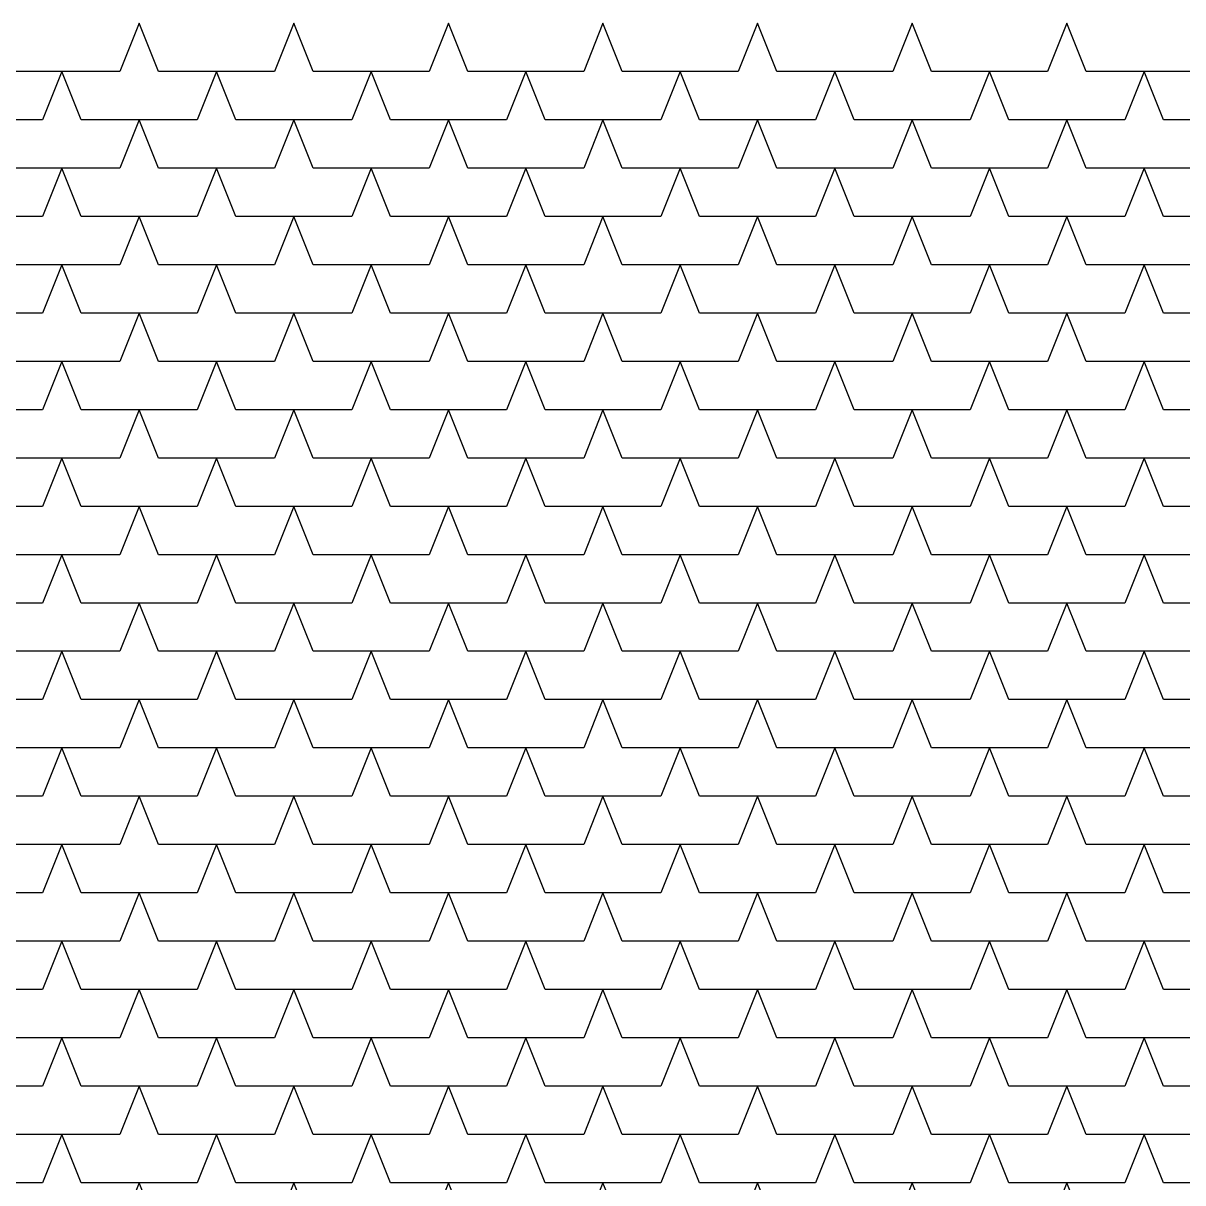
# Model space of a CAD drawing. Header units: inches. Extents: x 86794 to 87086, y 41803 to 41823.
# Drawn here: x 87067.394 to 87068.594, y 41819.53 to 41820.73 of the extents above; entities that cross this region are included whole.
import ezdxf

# ---------------------------------------------------------------- set-up
doc = ezdxf.new("R2010")
doc.units = ezdxf.units.IN
doc.header["$MEASUREMENT"] = 0

msp = doc.modelspace()

# ---------------------------------------------------------------- linework, layer by layer
at = {"color": 250}
for p, q in [((87067.5137, 41820.7295), (87067.4937, 41820.6795)), ((87067.5337, 41820.6795), (87067.5137, 41820.7295)), ((87067.6737, 41820.7295), (87067.6537, 41820.6795)), ((87067.6937, 41820.6795), (87067.6737, 41820.7295)), ((87067.8337, 41820.7295), (87067.8137, 41820.6795)), ((87067.8537, 41820.6795), (87067.8337, 41820.7295)), ((87067.9937, 41820.7295), (87067.9737, 41820.6795)), ((87068.0137, 41820.6795), (87067.9937, 41820.7295)), ((87068.1537, 41820.7295), (87068.1337, 41820.6795)), ((87068.1737, 41820.6795), (87068.1537, 41820.7295)), ((87068.3137, 41820.7295), (87068.2937, 41820.6795)), ((87068.3337, 41820.6795), (87068.3137, 41820.7295)), ((87068.4737, 41820.7295), (87068.4537, 41820.6795)), ((87068.4937, 41820.6795), (87068.4737, 41820.7295)), ((87067.4937, 41820.6795), (87067.3737, 41820.6795)), ((87067.4337, 41820.6795), (87067.4137, 41820.6295)), ((87067.4537, 41820.6295), (87067.4337, 41820.6795)), ((87067.6537, 41820.6795), (87067.5337, 41820.6795)), ((87067.5937, 41820.6795), (87067.5737, 41820.6295)), ((87067.6137, 41820.6295), (87067.5937, 41820.6795)), ((87067.8137, 41820.6795), (87067.6937, 41820.6795)), ((87067.7537, 41820.6795), (87067.7337, 41820.6295)), ((87067.7737, 41820.6295), (87067.7537, 41820.6795)), ((87067.9737, 41820.6795), (87067.8537, 41820.6795)), ((87067.9137, 41820.6795), (87067.8937, 41820.6295)), ((87067.9337, 41820.6295), (87067.9137, 41820.6795)), ((87068.1337, 41820.6795), (87068.0137, 41820.6795)), ((87068.0737, 41820.6795), (87068.0537, 41820.6295)), ((87068.0937, 41820.6295), (87068.0737, 41820.6795)), ((87068.2937, 41820.6795), (87068.1737, 41820.6795)), ((87068.2337, 41820.6795), (87068.2137, 41820.6295)), ((87068.2537, 41820.6295), (87068.2337, 41820.6795)), ((87068.4537, 41820.6795), (87068.3337, 41820.6795)), ((87068.3937, 41820.6795), (87068.3737, 41820.6295)), ((87068.4137, 41820.6295), (87068.3937, 41820.6795)), ((87068.6137, 41820.6795), (87068.4937, 41820.6795)), ((87068.5537, 41820.6795), (87068.5337, 41820.6295)), ((87068.5737, 41820.6295), (87068.5537, 41820.6795)), ((87067.4137, 41820.6295), (87067.2937, 41820.6295)), ((87067.5737, 41820.6295), (87067.4537, 41820.6295)), ((87067.5137, 41820.6295), (87067.4937, 41820.5795)), ((87067.5337, 41820.5795), (87067.5137, 41820.6295)), ((87067.7337, 41820.6295), (87067.6137, 41820.6295)), ((87067.6737, 41820.6295), (87067.6537, 41820.5795)), ((87067.6937, 41820.5795), (87067.6737, 41820.6295)), ((87067.8937, 41820.6295), (87067.7737, 41820.6295)), ((87067.8337, 41820.6295), (87067.8137, 41820.5795)), ((87067.8537, 41820.5795), (87067.8337, 41820.6295)), ((87068.0537, 41820.6295), (87067.9337, 41820.6295)), ((87067.9937, 41820.6295), (87067.9737, 41820.5795)), ((87068.0137, 41820.5795), (87067.9937, 41820.6295)), ((87068.2137, 41820.6295), (87068.0937, 41820.6295)), ((87068.1537, 41820.6295), (87068.1337, 41820.5795)), ((87068.1737, 41820.5795), (87068.1537, 41820.6295)), ((87068.3737, 41820.6295), (87068.2537, 41820.6295)), ((87068.3137, 41820.6295), (87068.2937, 41820.5795)), ((87068.3337, 41820.5795), (87068.3137, 41820.6295)), ((87068.5337, 41820.6295), (87068.4137, 41820.6295)), ((87068.4737, 41820.6295), (87068.4537, 41820.5795)), ((87068.4937, 41820.5795), (87068.4737, 41820.6295)), ((87068.6937, 41820.6295), (87068.5737, 41820.6295)), ((87067.4937, 41820.5795), (87067.3737, 41820.5795)), ((87067.4337, 41820.5795), (87067.4137, 41820.5295)), ((87067.4537, 41820.5295), (87067.4337, 41820.5795)), ((87067.6537, 41820.5795), (87067.5337, 41820.5795)), ((87067.5937, 41820.5795), (87067.5737, 41820.5295)), ((87067.6137, 41820.5295), (87067.5937, 41820.5795)), ((87067.8137, 41820.5795), (87067.6937, 41820.5795)), ((87067.7537, 41820.5795), (87067.7337, 41820.5295)), ((87067.7737, 41820.5295), (87067.7537, 41820.5795)), ((87067.9737, 41820.5795), (87067.8537, 41820.5795)), ((87067.9137, 41820.5795), (87067.8937, 41820.5295)), ((87067.9337, 41820.5295), (87067.9137, 41820.5795)), ((87068.1337, 41820.5795), (87068.0137, 41820.5795)), ((87068.0737, 41820.5795), (87068.0537, 41820.5295)), ((87068.0937, 41820.5295), (87068.0737, 41820.5795)), ((87068.2937, 41820.5795), (87068.1737, 41820.5795)), ((87068.2337, 41820.5795), (87068.2137, 41820.5295)), ((87068.2537, 41820.5295), (87068.2337, 41820.5795)), ((87068.4537, 41820.5795), (87068.3337, 41820.5795)), ((87068.3937, 41820.5795), (87068.3737, 41820.5295)), ((87068.4137, 41820.5295), (87068.3937, 41820.5795)), ((87068.6137, 41820.5795), (87068.4937, 41820.5795)), ((87068.5537, 41820.5795), (87068.5337, 41820.5295)), ((87068.5737, 41820.5295), (87068.5537, 41820.5795)), ((87067.4137, 41820.5295), (87067.2937, 41820.5295)), ((87067.5737, 41820.5295), (87067.4537, 41820.5295)), ((87067.5137, 41820.5295), (87067.4937, 41820.4795)), ((87067.5337, 41820.4795), (87067.5137, 41820.5295)), ((87067.7337, 41820.5295), (87067.6137, 41820.5295)), ((87067.6737, 41820.5295), (87067.6537, 41820.4795)), ((87067.6937, 41820.4795), (87067.6737, 41820.5295)), ((87067.8937, 41820.5295), (87067.7737, 41820.5295)), ((87067.8337, 41820.5295), (87067.8137, 41820.4795)), ((87067.8537, 41820.4795), (87067.8337, 41820.5295)), ((87068.0537, 41820.5295), (87067.9337, 41820.5295)), ((87067.9937, 41820.5295), (87067.9737, 41820.4795)), ((87068.0137, 41820.4795), (87067.9937, 41820.5295)), ((87068.2137, 41820.5295), (87068.0937, 41820.5295)), ((87068.1537, 41820.5295), (87068.1337, 41820.4795)), ((87068.1737, 41820.4795), (87068.1537, 41820.5295)), ((87068.3737, 41820.5295), (87068.2537, 41820.5295)), ((87068.3137, 41820.5295), (87068.2937, 41820.4795)), ((87068.3337, 41820.4795), (87068.3137, 41820.5295)), ((87068.5337, 41820.5295), (87068.4137, 41820.5295)), ((87068.4737, 41820.5295), (87068.4537, 41820.4795)), ((87068.4937, 41820.4795), (87068.4737, 41820.5295)), ((87068.6937, 41820.5295), (87068.5737, 41820.5295)), ((87067.4937, 41820.4795), (87067.3737, 41820.4795)), ((87067.4337, 41820.4795), (87067.4137, 41820.4295)), ((87067.4537, 41820.4295), (87067.4337, 41820.4795)), ((87067.6537, 41820.4795), (87067.5337, 41820.4795)), ((87067.5937, 41820.4795), (87067.5737, 41820.4295)), ((87067.6137, 41820.4295), (87067.5937, 41820.4795)), ((87067.8137, 41820.4795), (87067.6937, 41820.4795)), ((87067.7537, 41820.4795), (87067.7337, 41820.4295)), ((87067.7737, 41820.4295), (87067.7537, 41820.4795)), ((87067.9737, 41820.4795), (87067.8537, 41820.4795)), ((87067.9137, 41820.4795), (87067.8937, 41820.4295)), ((87067.9337, 41820.4295), (87067.9137, 41820.4795)), ((87068.1337, 41820.4795), (87068.0137, 41820.4795)), ((87068.0737, 41820.4795), (87068.0537, 41820.4295)), ((87068.0937, 41820.4295), (87068.0737, 41820.4795)), ((87068.2937, 41820.4795), (87068.1737, 41820.4795)), ((87068.2337, 41820.4795), (87068.2137, 41820.4295)), ((87068.2537, 41820.4295), (87068.2337, 41820.4795)), ((87068.4537, 41820.4795), (87068.3337, 41820.4795)), ((87068.3937, 41820.4795), (87068.3737, 41820.4295)), ((87068.4137, 41820.4295), (87068.3937, 41820.4795)), ((87068.6137, 41820.4795), (87068.4937, 41820.4795)), ((87068.5537, 41820.4795), (87068.5337, 41820.4295)), ((87068.5737, 41820.4295), (87068.5537, 41820.4795)), ((87067.4137, 41820.4295), (87067.2937, 41820.4295)), ((87067.5737, 41820.4295), (87067.4537, 41820.4295)), ((87067.5137, 41820.4295), (87067.4937, 41820.3795)), ((87067.5337, 41820.3795), (87067.5137, 41820.4295)), ((87067.7337, 41820.4295), (87067.6137, 41820.4295)), ((87067.6737, 41820.4295), (87067.6537, 41820.3795)), ((87067.6937, 41820.3795), (87067.6737, 41820.4295)), ((87067.8937, 41820.4295), (87067.7737, 41820.4295)), ((87067.8337, 41820.4295), (87067.8137, 41820.3795)), ((87067.8537, 41820.3795), (87067.8337, 41820.4295)), ((87068.0537, 41820.4295), (87067.9337, 41820.4295)), ((87067.9937, 41820.4295), (87067.9737, 41820.3795)), ((87068.0137, 41820.3795), (87067.9937, 41820.4295)), ((87068.2137, 41820.4295), (87068.0937, 41820.4295)), ((87068.1537, 41820.4295), (87068.1337, 41820.3795)), ((87068.1737, 41820.3795), (87068.1537, 41820.4295)), ((87068.3737, 41820.4295), (87068.2537, 41820.4295)), ((87068.3137, 41820.4295), (87068.2937, 41820.3795)), ((87068.3337, 41820.3795), (87068.3137, 41820.4295)), ((87068.5337, 41820.4295), (87068.4137, 41820.4295)), ((87068.4737, 41820.4295), (87068.4537, 41820.3795)), ((87068.4937, 41820.3795), (87068.4737, 41820.4295)), ((87068.6937, 41820.4295), (87068.5737, 41820.4295)), ((87067.4937, 41820.3795), (87067.3737, 41820.3795)), ((87067.4337, 41820.3795), (87067.4137, 41820.3295)), ((87067.4537, 41820.3295), (87067.4337, 41820.3795)), ((87067.6537, 41820.3795), (87067.5337, 41820.3795)), ((87067.5937, 41820.3795), (87067.5737, 41820.3295)), ((87067.6137, 41820.3295), (87067.5937, 41820.3795)), ((87067.8137, 41820.3795), (87067.6937, 41820.3795)), ((87067.7537, 41820.3795), (87067.7337, 41820.3295)), ((87067.7737, 41820.3295), (87067.7537, 41820.3795)), ((87067.9737, 41820.3795), (87067.8537, 41820.3795)), ((87067.9137, 41820.3795), (87067.8937, 41820.3295)), ((87067.9337, 41820.3295), (87067.9137, 41820.3795)), ((87068.1337, 41820.3795), (87068.0137, 41820.3795)), ((87068.0737, 41820.3795), (87068.0537, 41820.3295)), ((87068.0937, 41820.3295), (87068.0737, 41820.3795)), ((87068.2937, 41820.3795), (87068.1737, 41820.3795)), ((87068.2337, 41820.3795), (87068.2137, 41820.3295)), ((87068.2537, 41820.3295), (87068.2337, 41820.3795)), ((87068.4537, 41820.3795), (87068.3337, 41820.3795)), ((87068.3937, 41820.3795), (87068.3737, 41820.3295)), ((87068.4137, 41820.3295), (87068.3937, 41820.3795)), ((87068.6137, 41820.3795), (87068.4937, 41820.3795)), ((87068.5537, 41820.3795), (87068.5337, 41820.3295)), ((87068.5737, 41820.3295), (87068.5537, 41820.3795)), ((87067.4137, 41820.3295), (87067.2937, 41820.3295)), ((87067.5737, 41820.3295), (87067.4537, 41820.3295)), ((87067.5137, 41820.3295), (87067.4937, 41820.2795)), ((87067.5337, 41820.2795), (87067.5137, 41820.3295)), ((87067.7337, 41820.3295), (87067.6137, 41820.3295)), ((87067.6737, 41820.3295), (87067.6537, 41820.2795)), ((87067.6937, 41820.2795), (87067.6737, 41820.3295)), ((87067.8937, 41820.3295), (87067.7737, 41820.3295)), ((87067.8337, 41820.3295), (87067.8137, 41820.2795)), ((87067.8537, 41820.2795), (87067.8337, 41820.3295)), ((87068.0537, 41820.3295), (87067.9337, 41820.3295)), ((87067.9937, 41820.3295), (87067.9737, 41820.2795)), ((87068.0137, 41820.2795), (87067.9937, 41820.3295)), ((87068.2137, 41820.3295), (87068.0937, 41820.3295)), ((87068.1537, 41820.3295), (87068.1337, 41820.2795)), ((87068.1737, 41820.2795), (87068.1537, 41820.3295)), ((87068.3737, 41820.3295), (87068.2537, 41820.3295)), ((87068.3137, 41820.3295), (87068.2937, 41820.2795)), ((87068.3337, 41820.2795), (87068.3137, 41820.3295)), ((87068.5337, 41820.3295), (87068.4137, 41820.3295)), ((87068.4737, 41820.3295), (87068.4537, 41820.2795)), ((87068.4937, 41820.2795), (87068.4737, 41820.3295)), ((87068.6937, 41820.3295), (87068.5737, 41820.3295)), ((87067.4937, 41820.2795), (87067.3737, 41820.2795)), ((87067.4337, 41820.2795), (87067.4137, 41820.2295)), ((87067.4537, 41820.2295), (87067.4337, 41820.2795)), ((87067.6537, 41820.2795), (87067.5337, 41820.2795)), ((87067.5937, 41820.2795), (87067.5737, 41820.2295)), ((87067.6137, 41820.2295), (87067.5937, 41820.2795)), ((87067.8137, 41820.2795), (87067.6937, 41820.2795)), ((87067.7537, 41820.2795), (87067.7337, 41820.2295)), ((87067.7737, 41820.2295), (87067.7537, 41820.2795)), ((87067.9737, 41820.2795), (87067.8537, 41820.2795)), ((87067.9137, 41820.2795), (87067.8937, 41820.2295)), ((87067.9337, 41820.2295), (87067.9137, 41820.2795)), ((87068.1337, 41820.2795), (87068.0137, 41820.2795)), ((87068.0737, 41820.2795), (87068.0537, 41820.2295)), ((87068.0937, 41820.2295), (87068.0737, 41820.2795)), ((87068.2937, 41820.2795), (87068.1737, 41820.2795)), ((87068.2337, 41820.2795), (87068.2137, 41820.2295)), ((87068.2537, 41820.2295), (87068.2337, 41820.2795)), ((87068.4537, 41820.2795), (87068.3337, 41820.2795)), ((87068.3937, 41820.2795), (87068.3737, 41820.2295)), ((87068.4137, 41820.2295), (87068.3937, 41820.2795)), ((87068.6137, 41820.2795), (87068.4937, 41820.2795)), ((87068.5537, 41820.2795), (87068.5337, 41820.2295)), ((87068.5737, 41820.2295), (87068.5537, 41820.2795)), ((87067.4137, 41820.2295), (87067.2937, 41820.2295)), ((87067.5737, 41820.2295), (87067.4537, 41820.2295)), ((87067.5137, 41820.2295), (87067.4937, 41820.1795)), ((87067.5337, 41820.1795), (87067.5137, 41820.2295)), ((87067.7337, 41820.2295), (87067.6137, 41820.2295)), ((87067.6737, 41820.2295), (87067.6537, 41820.1795)), ((87067.6937, 41820.1795), (87067.6737, 41820.2295)), ((87067.8937, 41820.2295), (87067.7737, 41820.2295)), ((87067.8337, 41820.2295), (87067.8137, 41820.1795)), ((87067.8537, 41820.1795), (87067.8337, 41820.2295)), ((87068.0537, 41820.2295), (87067.9337, 41820.2295)), ((87067.9937, 41820.2295), (87067.9737, 41820.1795)), ((87068.0137, 41820.1795), (87067.9937, 41820.2295)), ((87068.2137, 41820.2295), (87068.0937, 41820.2295)), ((87068.1537, 41820.2295), (87068.1337, 41820.1795)), ((87068.1737, 41820.1795), (87068.1537, 41820.2295)), ((87068.3737, 41820.2295), (87068.2537, 41820.2295)), ((87068.3137, 41820.2295), (87068.2937, 41820.1795)), ((87068.3337, 41820.1795), (87068.3137, 41820.2295)), ((87068.5337, 41820.2295), (87068.4137, 41820.2295)), ((87068.4737, 41820.2295), (87068.4537, 41820.1795)), ((87068.4937, 41820.1795), (87068.4737, 41820.2295)), ((87068.6937, 41820.2295), (87068.5737, 41820.2295)), ((87067.4937, 41820.1795), (87067.3737, 41820.1795)), ((87067.4337, 41820.1795), (87067.4137, 41820.1295)), ((87067.4537, 41820.1295), (87067.4337, 41820.1795)), ((87067.6537, 41820.1795), (87067.5337, 41820.1795)), ((87067.5937, 41820.1795), (87067.5737, 41820.1295)), ((87067.6137, 41820.1295), (87067.5937, 41820.1795)), ((87067.8137, 41820.1795), (87067.6937, 41820.1795)), ((87067.7537, 41820.1795), (87067.7337, 41820.1295)), ((87067.7737, 41820.1295), (87067.7537, 41820.1795)), ((87067.9737, 41820.1795), (87067.8537, 41820.1795)), ((87067.9137, 41820.1795), (87067.8937, 41820.1295)), ((87067.9337, 41820.1295), (87067.9137, 41820.1795)), ((87068.1337, 41820.1795), (87068.0137, 41820.1795)), ((87068.0737, 41820.1795), (87068.0537, 41820.1295)), ((87068.0937, 41820.1295), (87068.0737, 41820.1795)), ((87068.2937, 41820.1795), (87068.1737, 41820.1795)), ((87068.2337, 41820.1795), (87068.2137, 41820.1295)), ((87068.2537, 41820.1295), (87068.2337, 41820.1795)), ((87068.4537, 41820.1795), (87068.3337, 41820.1795)), ((87068.3937, 41820.1795), (87068.3737, 41820.1295)), ((87068.4137, 41820.1295), (87068.3937, 41820.1795)), ((87068.6137, 41820.1795), (87068.4937, 41820.1795)), ((87068.5537, 41820.1795), (87068.5337, 41820.1295)), ((87068.5737, 41820.1295), (87068.5537, 41820.1795)), ((87067.4137, 41820.1295), (87067.2937, 41820.1295)), ((87067.5737, 41820.1295), (87067.4537, 41820.1295)), ((87067.5137, 41820.1295), (87067.4937, 41820.0795)), ((87067.5337, 41820.0795), (87067.5137, 41820.1295)), ((87067.7337, 41820.1295), (87067.6137, 41820.1295)), ((87067.6737, 41820.1295), (87067.6537, 41820.0795)), ((87067.6937, 41820.0795), (87067.6737, 41820.1295)), ((87067.8937, 41820.1295), (87067.7737, 41820.1295)), ((87067.8337, 41820.1295), (87067.8137, 41820.0795)), ((87067.8537, 41820.0795), (87067.8337, 41820.1295)), ((87068.0537, 41820.1295), (87067.9337, 41820.1295)), ((87067.9937, 41820.1295), (87067.9737, 41820.0795)), ((87068.0137, 41820.0795), (87067.9937, 41820.1295)), ((87068.2137, 41820.1295), (87068.0937, 41820.1295)), ((87068.1537, 41820.1295), (87068.1337, 41820.0795)), ((87068.1737, 41820.0795), (87068.1537, 41820.1295)), ((87068.3737, 41820.1295), (87068.2537, 41820.1295)), ((87068.3137, 41820.1295), (87068.2937, 41820.0795)), ((87068.3337, 41820.0795), (87068.3137, 41820.1295)), ((87068.5337, 41820.1295), (87068.4137, 41820.1295)), ((87068.4737, 41820.1295), (87068.4537, 41820.0795)), ((87068.4937, 41820.0795), (87068.4737, 41820.1295)), ((87068.6937, 41820.1295), (87068.5737, 41820.1295)), ((87067.4937, 41820.0795), (87067.3737, 41820.0795)), ((87067.4337, 41820.0795), (87067.4137, 41820.0295)), ((87067.4537, 41820.0295), (87067.4337, 41820.0795)), ((87067.6537, 41820.0795), (87067.5337, 41820.0795)), ((87067.5937, 41820.0795), (87067.5737, 41820.0295)), ((87067.6137, 41820.0295), (87067.5937, 41820.0795)), ((87067.8137, 41820.0795), (87067.6937, 41820.0795)), ((87067.7537, 41820.0795), (87067.7337, 41820.0295)), ((87067.7737, 41820.0295), (87067.7537, 41820.0795)), ((87067.9737, 41820.0795), (87067.8537, 41820.0795)), ((87067.9137, 41820.0795), (87067.8937, 41820.0295)), ((87067.9337, 41820.0295), (87067.9137, 41820.0795)), ((87068.1337, 41820.0795), (87068.0137, 41820.0795)), ((87068.0737, 41820.0795), (87068.0537, 41820.0295)), ((87068.0937, 41820.0295), (87068.0737, 41820.0795)), ((87068.2937, 41820.0795), (87068.1737, 41820.0795)), ((87068.2337, 41820.0795), (87068.2137, 41820.0295)), ((87068.2537, 41820.0295), (87068.2337, 41820.0795)), ((87068.4537, 41820.0795), (87068.3337, 41820.0795)), ((87068.3937, 41820.0795), (87068.3737, 41820.0295)), ((87068.4137, 41820.0295), (87068.3937, 41820.0795)), ((87068.6137, 41820.0795), (87068.4937, 41820.0795)), ((87068.5537, 41820.0795), (87068.5337, 41820.0295)), ((87068.5737, 41820.0295), (87068.5537, 41820.0795)), ((87067.4137, 41820.0295), (87067.2937, 41820.0295)), ((87067.5737, 41820.0295), (87067.4537, 41820.0295)), ((87067.5137, 41820.0295), (87067.4937, 41819.9795)), ((87067.5337, 41819.9795), (87067.5137, 41820.0295)), ((87067.7337, 41820.0295), (87067.6137, 41820.0295)), ((87067.6737, 41820.0295), (87067.6537, 41819.9795)), ((87067.6937, 41819.9795), (87067.6737, 41820.0295)), ((87067.8937, 41820.0295), (87067.7737, 41820.0295)), ((87067.8337, 41820.0295), (87067.8137, 41819.9795)), ((87067.8537, 41819.9795), (87067.8337, 41820.0295)), ((87068.0537, 41820.0295), (87067.9337, 41820.0295)), ((87067.9937, 41820.0295), (87067.9737, 41819.9795)), ((87068.0137, 41819.9795), (87067.9937, 41820.0295)), ((87068.2137, 41820.0295), (87068.0937, 41820.0295)), ((87068.1537, 41820.0295), (87068.1337, 41819.9795)), ((87068.1737, 41819.9795), (87068.1537, 41820.0295)), ((87068.3737, 41820.0295), (87068.2537, 41820.0295)), ((87068.3137, 41820.0295), (87068.2937, 41819.9795)), ((87068.3337, 41819.9795), (87068.3137, 41820.0295)), ((87068.5337, 41820.0295), (87068.4137, 41820.0295)), ((87068.4737, 41820.0295), (87068.4537, 41819.9795)), ((87068.4937, 41819.9795), (87068.4737, 41820.0295)), ((87068.6937, 41820.0295), (87068.5737, 41820.0295)), ((87067.4937, 41819.9795), (87067.3737, 41819.9795)), ((87067.4337, 41819.9795), (87067.4137, 41819.9295)), ((87067.4537, 41819.9295), (87067.4337, 41819.9795)), ((87067.6537, 41819.9795), (87067.5337, 41819.9795)), ((87067.5937, 41819.9795), (87067.5737, 41819.9295)), ((87067.6137, 41819.9295), (87067.5937, 41819.9795)), ((87067.8137, 41819.9795), (87067.6937, 41819.9795)), ((87067.7537, 41819.9795), (87067.7337, 41819.9295)), ((87067.7737, 41819.9295), (87067.7537, 41819.9795)), ((87067.9737, 41819.9795), (87067.8537, 41819.9795)), ((87067.9137, 41819.9795), (87067.8937, 41819.9295)), ((87067.9337, 41819.9295), (87067.9137, 41819.9795)), ((87068.1337, 41819.9795), (87068.0137, 41819.9795)), ((87068.0737, 41819.9795), (87068.0537, 41819.9295)), ((87068.0937, 41819.9295), (87068.0737, 41819.9795)), ((87068.2937, 41819.9795), (87068.1737, 41819.9795)), ((87068.2337, 41819.9795), (87068.2137, 41819.9295)), ((87068.2537, 41819.9295), (87068.2337, 41819.9795)), ((87068.4537, 41819.9795), (87068.3337, 41819.9795)), ((87068.3937, 41819.9795), (87068.3737, 41819.9295)), ((87068.4137, 41819.9295), (87068.3937, 41819.9795)), ((87068.6137, 41819.9795), (87068.4937, 41819.9795)), ((87068.5537, 41819.9795), (87068.5337, 41819.9295)), ((87068.5737, 41819.9295), (87068.5537, 41819.9795)), ((87067.4137, 41819.9295), (87067.2937, 41819.9295)), ((87067.5737, 41819.9295), (87067.4537, 41819.9295)), ((87067.5137, 41819.9295), (87067.4937, 41819.8795)), ((87067.5337, 41819.8795), (87067.5137, 41819.9295)), ((87067.7337, 41819.9295), (87067.6137, 41819.9295)), ((87067.6737, 41819.9295), (87067.6537, 41819.8795)), ((87067.6937, 41819.8795), (87067.6737, 41819.9295)), ((87067.8937, 41819.9295), (87067.7737, 41819.9295)), ((87067.8337, 41819.9295), (87067.8137, 41819.8795)), ((87067.8537, 41819.8795), (87067.8337, 41819.9295)), ((87068.0537, 41819.9295), (87067.9337, 41819.9295)), ((87067.9937, 41819.9295), (87067.9737, 41819.8795)), ((87068.0137, 41819.8795), (87067.9937, 41819.9295)), ((87068.2137, 41819.9295), (87068.0937, 41819.9295)), ((87068.1537, 41819.9295), (87068.1337, 41819.8795)), ((87068.1737, 41819.8795), (87068.1537, 41819.9295)), ((87068.3737, 41819.9295), (87068.2537, 41819.9295)), ((87068.3137, 41819.9295), (87068.2937, 41819.8795)), ((87068.3337, 41819.8795), (87068.3137, 41819.9295)), ((87068.5337, 41819.9295), (87068.4137, 41819.9295)), ((87068.4737, 41819.9295), (87068.4537, 41819.8795)), ((87068.4937, 41819.8795), (87068.4737, 41819.9295)), ((87068.6937, 41819.9295), (87068.5737, 41819.9295)), ((87067.4937, 41819.8795), (87067.3737, 41819.8795)), ((87067.4337, 41819.8795), (87067.4137, 41819.8295)), ((87067.4537, 41819.8295), (87067.4337, 41819.8795)), ((87067.6537, 41819.8795), (87067.5337, 41819.8795)), ((87067.5937, 41819.8795), (87067.5737, 41819.8295)), ((87067.6137, 41819.8295), (87067.5937, 41819.8795)), ((87067.8137, 41819.8795), (87067.6937, 41819.8795)), ((87067.7537, 41819.8795), (87067.7337, 41819.8295)), ((87067.7737, 41819.8295), (87067.7537, 41819.8795)), ((87067.9737, 41819.8795), (87067.8537, 41819.8795)), ((87067.9137, 41819.8795), (87067.8937, 41819.8295)), ((87067.9337, 41819.8295), (87067.9137, 41819.8795)), ((87068.1337, 41819.8795), (87068.0137, 41819.8795)), ((87068.0737, 41819.8795), (87068.0537, 41819.8295)), ((87068.0937, 41819.8295), (87068.0737, 41819.8795)), ((87068.2937, 41819.8795), (87068.1737, 41819.8795)), ((87068.2337, 41819.8795), (87068.2137, 41819.8295)), ((87068.2537, 41819.8295), (87068.2337, 41819.8795)), ((87068.4537, 41819.8795), (87068.3337, 41819.8795)), ((87068.3937, 41819.8795), (87068.3737, 41819.8295)), ((87068.4137, 41819.8295), (87068.3937, 41819.8795)), ((87068.6137, 41819.8795), (87068.4937, 41819.8795)), ((87068.5537, 41819.8795), (87068.5337, 41819.8295)), ((87068.5737, 41819.8295), (87068.5537, 41819.8795)), ((87067.4137, 41819.8295), (87067.2937, 41819.8295)), ((87067.5737, 41819.8295), (87067.4537, 41819.8295)), ((87067.5137, 41819.8295), (87067.4937, 41819.7795)), ((87067.5337, 41819.7795), (87067.5137, 41819.8295)), ((87067.7337, 41819.8295), (87067.6137, 41819.8295)), ((87067.6737, 41819.8295), (87067.6537, 41819.7795)), ((87067.6937, 41819.7795), (87067.6737, 41819.8295)), ((87067.8937, 41819.8295), (87067.7737, 41819.8295)), ((87067.8337, 41819.8295), (87067.8137, 41819.7795)), ((87067.8537, 41819.7795), (87067.8337, 41819.8295)), ((87068.0537, 41819.8295), (87067.9337, 41819.8295)), ((87067.9937, 41819.8295), (87067.9737, 41819.7795)), ((87068.0137, 41819.7795), (87067.9937, 41819.8295)), ((87068.2137, 41819.8295), (87068.0937, 41819.8295)), ((87068.1537, 41819.8295), (87068.1337, 41819.7795)), ((87068.1737, 41819.7795), (87068.1537, 41819.8295)), ((87068.3737, 41819.8295), (87068.2537, 41819.8295)), ((87068.3137, 41819.8295), (87068.2937, 41819.7795)), ((87068.3337, 41819.7795), (87068.3137, 41819.8295)), ((87068.5337, 41819.8295), (87068.4137, 41819.8295)), ((87068.4737, 41819.8295), (87068.4537, 41819.7795)), ((87068.4937, 41819.7795), (87068.4737, 41819.8295)), ((87068.6937, 41819.8295), (87068.5737, 41819.8295)), ((87067.4937, 41819.7795), (87067.3737, 41819.7795)), ((87067.4337, 41819.7795), (87067.4137, 41819.7295)), ((87067.4537, 41819.7295), (87067.4337, 41819.7795)), ((87067.6537, 41819.7795), (87067.5337, 41819.7795)), ((87067.5937, 41819.7795), (87067.5737, 41819.7295)), ((87067.6137, 41819.7295), (87067.5937, 41819.7795)), ((87067.8137, 41819.7795), (87067.6937, 41819.7795)), ((87067.7537, 41819.7795), (87067.7337, 41819.7295)), ((87067.7737, 41819.7295), (87067.7537, 41819.7795)), ((87067.9737, 41819.7795), (87067.8537, 41819.7795)), ((87067.9137, 41819.7795), (87067.8937, 41819.7295)), ((87067.9337, 41819.7295), (87067.9137, 41819.7795)), ((87068.1337, 41819.7795), (87068.0137, 41819.7795)), ((87068.0737, 41819.7795), (87068.0537, 41819.7295)), ((87068.0937, 41819.7295), (87068.0737, 41819.7795)), ((87068.2937, 41819.7795), (87068.1737, 41819.7795)), ((87068.2337, 41819.7795), (87068.2137, 41819.7295)), ((87068.2537, 41819.7295), (87068.2337, 41819.7795)), ((87068.4537, 41819.7795), (87068.3337, 41819.7795)), ((87068.3937, 41819.7795), (87068.3737, 41819.7295)), ((87068.4137, 41819.7295), (87068.3937, 41819.7795)), ((87068.6137, 41819.7795), (87068.4937, 41819.7795)), ((87068.5537, 41819.7795), (87068.5337, 41819.7295)), ((87068.5737, 41819.7295), (87068.5537, 41819.7795)), ((87067.4137, 41819.7295), (87067.2937, 41819.7295)), ((87067.5737, 41819.7295), (87067.4537, 41819.7295)), ((87067.5137, 41819.7295), (87067.4937, 41819.6795)), ((87067.5337, 41819.6795), (87067.5137, 41819.7295)), ((87067.7337, 41819.7295), (87067.6137, 41819.7295)), ((87067.6737, 41819.7295), (87067.6537, 41819.6795)), ((87067.6937, 41819.6795), (87067.6737, 41819.7295)), ((87067.8937, 41819.7295), (87067.7737, 41819.7295)), ((87067.8337, 41819.7295), (87067.8137, 41819.6795)), ((87067.8537, 41819.6795), (87067.8337, 41819.7295)), ((87068.0537, 41819.7295), (87067.9337, 41819.7295)), ((87067.9937, 41819.7295), (87067.9737, 41819.6795)), ((87068.0137, 41819.6795), (87067.9937, 41819.7295)), ((87068.2137, 41819.7295), (87068.0937, 41819.7295)), ((87068.1537, 41819.7295), (87068.1337, 41819.6795)), ((87068.1737, 41819.6795), (87068.1537, 41819.7295)), ((87068.3737, 41819.7295), (87068.2537, 41819.7295)), ((87068.3137, 41819.7295), (87068.2937, 41819.6795)), ((87068.3337, 41819.6795), (87068.3137, 41819.7295)), ((87068.5337, 41819.7295), (87068.4137, 41819.7295)), ((87068.4737, 41819.7295), (87068.4537, 41819.6795)), ((87068.4937, 41819.6795), (87068.4737, 41819.7295)), ((87068.6937, 41819.7295), (87068.5737, 41819.7295)), ((87067.4937, 41819.6795), (87067.3737, 41819.6795)), ((87067.4337, 41819.6795), (87067.4137, 41819.6295)), ((87067.4537, 41819.6295), (87067.4337, 41819.6795)), ((87067.6537, 41819.6795), (87067.5337, 41819.6795)), ((87067.5937, 41819.6795), (87067.5737, 41819.6295)), ((87067.6137, 41819.6295), (87067.5937, 41819.6795)), ((87067.8137, 41819.6795), (87067.6937, 41819.6795)), ((87067.7537, 41819.6795), (87067.7337, 41819.6295)), ((87067.7737, 41819.6295), (87067.7537, 41819.6795)), ((87067.9737, 41819.6795), (87067.8537, 41819.6795)), ((87067.9137, 41819.6795), (87067.8937, 41819.6295)), ((87067.9337, 41819.6295), (87067.9137, 41819.6795)), ((87068.1337, 41819.6795), (87068.0137, 41819.6795)), ((87068.0737, 41819.6795), (87068.0537, 41819.6295)), ((87068.0937, 41819.6295), (87068.0737, 41819.6795)), ((87068.2937, 41819.6795), (87068.1737, 41819.6795)), ((87068.2337, 41819.6795), (87068.2137, 41819.6295)), ((87068.2537, 41819.6295), (87068.2337, 41819.6795)), ((87068.4537, 41819.6795), (87068.3337, 41819.6795)), ((87068.3937, 41819.6795), (87068.3737, 41819.6295)), ((87068.4137, 41819.6295), (87068.3937, 41819.6795)), ((87068.6137, 41819.6795), (87068.4937, 41819.6795)), ((87068.5537, 41819.6795), (87068.5337, 41819.6295)), ((87068.5737, 41819.6295), (87068.5537, 41819.6795)), ((87067.4137, 41819.6295), (87067.2937, 41819.6295)), ((87067.5737, 41819.6295), (87067.4537, 41819.6295)), ((87067.5137, 41819.6295), (87067.4937, 41819.5795)), ((87067.5337, 41819.5795), (87067.5137, 41819.6295)), ((87067.7337, 41819.6295), (87067.6137, 41819.6295)), ((87067.6737, 41819.6295), (87067.6537, 41819.5795)), ((87067.6937, 41819.5795), (87067.6737, 41819.6295)), ((87067.8937, 41819.6295), (87067.7737, 41819.6295)), ((87067.8337, 41819.6295), (87067.8137, 41819.5795)), ((87067.8537, 41819.5795), (87067.8337, 41819.6295)), ((87068.0537, 41819.6295), (87067.9337, 41819.6295)), ((87067.9937, 41819.6295), (87067.9737, 41819.5795)), ((87068.0137, 41819.5795), (87067.9937, 41819.6295)), ((87068.2137, 41819.6295), (87068.0937, 41819.6295)), ((87068.1537, 41819.6295), (87068.1337, 41819.5795)), ((87068.1737, 41819.5795), (87068.1537, 41819.6295)), ((87068.3737, 41819.6295), (87068.2537, 41819.6295)), ((87068.3137, 41819.6295), (87068.2937, 41819.5795)), ((87068.3337, 41819.5795), (87068.3137, 41819.6295)), ((87068.5337, 41819.6295), (87068.4137, 41819.6295)), ((87068.4737, 41819.6295), (87068.4537, 41819.5795)), ((87068.4937, 41819.5795), (87068.4737, 41819.6295)), ((87068.6937, 41819.6295), (87068.5737, 41819.6295)), ((87067.4937, 41819.5795), (87067.3737, 41819.5795)), ((87067.4337, 41819.5795), (87067.4137, 41819.5295)), ((87067.4537, 41819.5295), (87067.4337, 41819.5795)), ((87067.6537, 41819.5795), (87067.5337, 41819.5795)), ((87067.5937, 41819.5795), (87067.5737, 41819.5295)), ((87067.6137, 41819.5295), (87067.5937, 41819.5795)), ((87067.8137, 41819.5795), (87067.6937, 41819.5795)), ((87067.7537, 41819.5795), (87067.7337, 41819.5295)), ((87067.7737, 41819.5295), (87067.7537, 41819.5795)), ((87067.9737, 41819.5795), (87067.8537, 41819.5795)), ((87067.9137, 41819.5795), (87067.8937, 41819.5295)), ((87067.9337, 41819.5295), (87067.9137, 41819.5795)), ((87068.1337, 41819.5795), (87068.0137, 41819.5795)), ((87068.0737, 41819.5795), (87068.0537, 41819.5295)), ((87068.0937, 41819.5295), (87068.0737, 41819.5795)), ((87068.2937, 41819.5795), (87068.1737, 41819.5795)), ((87068.2337, 41819.5795), (87068.2137, 41819.5295)), ((87068.2537, 41819.5295), (87068.2337, 41819.5795)), ((87068.4537, 41819.5795), (87068.3337, 41819.5795)), ((87068.3937, 41819.5795), (87068.3737, 41819.5295)), ((87068.4137, 41819.5295), (87068.3937, 41819.5795)), ((87068.6137, 41819.5795), (87068.4937, 41819.5795)), ((87068.5537, 41819.5795), (87068.5337, 41819.5295)), ((87068.5737, 41819.5295), (87068.5537, 41819.5795)), ((87067.4137, 41819.5295), (87067.2937, 41819.5295)), ((87067.5737, 41819.5295), (87067.4537, 41819.5295)), ((87067.5137, 41819.5295), (87067.4937, 41819.4795)), ((87067.5337, 41819.4795), (87067.5137, 41819.5295)), ((87067.7337, 41819.5295), (87067.6137, 41819.5295)), ((87067.6737, 41819.5295), (87067.6537, 41819.4795)), ((87067.6937, 41819.4795), (87067.6737, 41819.5295)), ((87067.8937, 41819.5295), (87067.7737, 41819.5295)), ((87067.8337, 41819.5295), (87067.8137, 41819.4795)), ((87067.8537, 41819.4795), (87067.8337, 41819.5295)), ((87068.0537, 41819.5295), (87067.9337, 41819.5295)), ((87067.9937, 41819.5295), (87067.9737, 41819.4795)), ((87068.0137, 41819.4795), (87067.9937, 41819.5295)), ((87068.2137, 41819.5295), (87068.0937, 41819.5295)), ((87068.1537, 41819.5295), (87068.1337, 41819.4795)), ((87068.1737, 41819.4795), (87068.1537, 41819.5295)), ((87068.3737, 41819.5295), (87068.2537, 41819.5295)), ((87068.3137, 41819.5295), (87068.2937, 41819.4795)), ((87068.3337, 41819.4795), (87068.3137, 41819.5295)), ((87068.5337, 41819.5295), (87068.4137, 41819.5295)), ((87068.4737, 41819.5295), (87068.4537, 41819.4795)), ((87068.4937, 41819.4795), (87068.4737, 41819.5295)), ((87068.6937, 41819.5295), (87068.5737, 41819.5295))]:
    msp.add_line(p, q, dxfattribs=at)

doc.saveas('drawing.dxf')
